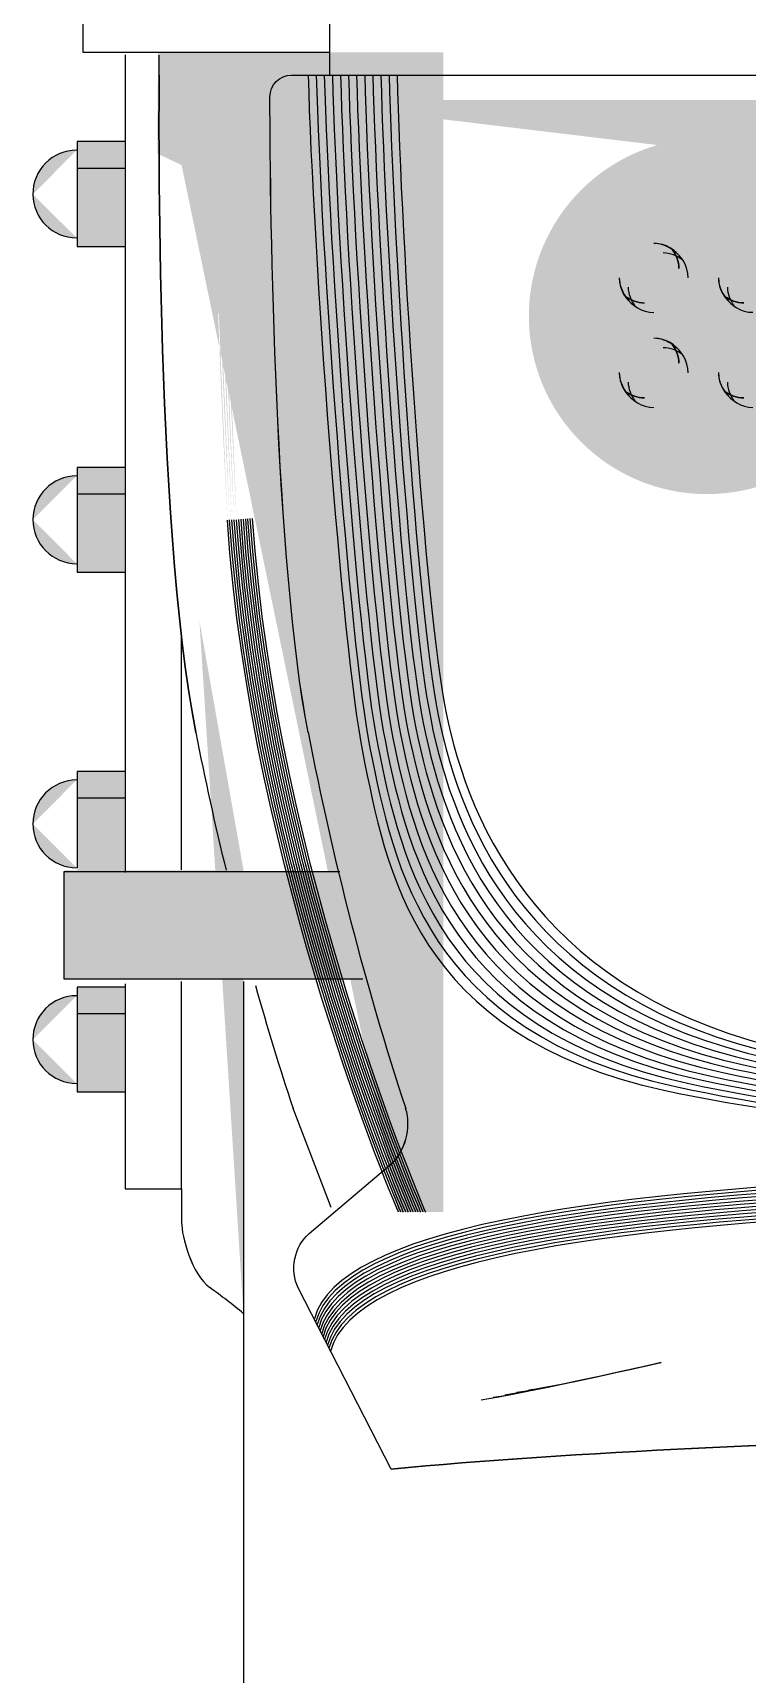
# Model space of a CAD drawing. Header units: millimetres. Extents: x 1111 to 1333, y -447 to -319.
# Drawn here: x 1289.219 to 1289.484, y -442.188 to -441.581 of the extents above; entities that cross this region are included whole.
import ezdxf

# ---------------------------------------------------------------- set-up
doc = ezdxf.new("R2010")
doc.units = ezdxf.units.MM

# ---------------------------------------------------------------- blocks, each defined once
blk = doc.blocks.new('scanne')
at = {"transparency": 33554559}
h = blk.add_hatch(color=256, dxfattribs=at)
h.paths.add_polyline_path([(-0.18593, 0.84173), (-0.20915, 0.85236), (-0.20879, 0.88648), (-0.10332, 0.88648), (-0.10332, 0.45721), (-0.11714, 0.45721)], flags=0)
h.paths.add_polyline_path([(-0.18593, 0.84173, 0.004624), (-0.18064, 0.71341)], flags=0)
h = blk.add_hatch(color=256, dxfattribs=at)
h.paths.add_polyline_path([(-0.18669, 0.84022), (-0.20914, 0.85067), (-0.20877, 0.88648), (-0.10326, 0.88648), (-0.10326, 0.4572), (-0.11804, 0.4572)], flags=0)
h.paths.add_polyline_path([(-0.18669, 0.84022, 0.004738), (-0.18149, 0.7134)], flags=0)
h = blk.add_hatch(color=256, dxfattribs=at)
h.paths.add_polyline_path([(-0.18752, 0.83871), (-0.20914, 0.84897), (-0.20877, 0.88647), (-0.1033, 0.88647), (-0.1033, 0.45725), (-0.11895, 0.45725)], flags=0)
h.paths.add_polyline_path([(-0.18752, 0.83871, 0.004764), (-0.18236, 0.71335)], flags=0)
h = blk.add_hatch(color=256, dxfattribs=at)
h.paths.add_polyline_path([(-0.20877, 0.88647), (-0.10325, 0.88647), (-0.10325, 0.45724), (-0.11986, 0.45724)], flags=0)
h.paths.add_polyline_path([(-0.18829, 0.8372, 0.004802), (-0.18318, 0.71325)], flags=0)
h.paths.add_polyline_path([(-0.18829, 0.8372), (-0.20913, 0.84728)], flags=0)
h = blk.add_hatch(color=256, dxfattribs=at)
h.paths.add_polyline_path([(-0.20877, 0.88647), (-0.10325, 0.88647), (-0.10325, 0.45724), (-0.10978, 0.45724)], flags=0)
h.paths.add_polyline_path([(-0.17962, 0.85371, 0.004196), (-0.17383, 0.71394)], flags=0)
h.paths.add_polyline_path([(-0.17962, 0.85371), (-0.20913, 0.86598)], flags=0)
h = blk.add_hatch(color=256, dxfattribs=at)
h.paths.add_polyline_path([(-0.18516, 0.84321), (-0.20911, 0.85406), (-0.20879, 0.88645), (-0.10327, 0.88645), (-0.10327, 0.45723), (-0.11618, 0.45723)], flags=0)
h.paths.add_polyline_path([(-0.18516, 0.84321, 0.004795), (-0.17977, 0.71347)], flags=0)
h = blk.add_hatch(color=256, dxfattribs=at)
h.paths.add_polyline_path([(0.31346, 0.87798), (0.12743, 0.87798)], flags=0)
h.paths.add_polyline_path([(0.11607, 0.87347), (0.08249, 0.84235)], flags=0)
h.paths.add_polyline_path([(0.07305, 0.84263), (0.0444, 0.87319)], flags=0)
h.paths.add_polyline_path([(0.03332, 0.87798), (-0.15327, 0.87798)], flags=0)
h.paths.add_polyline_path([(-0.16234, 0.86872), (0.03582, 0.86872), (0.06278, 0.84167)], flags=0)
h.paths.add_polyline_path([(0.06278, 0.84167, 0.289315), (0.0782, 0.83209)], flags=0)
h.paths.add_polyline_path([(0.0782, 0.83209, 0.246565), (0.09248, 0.83953)], flags=0)
h.paths.add_polyline_path([(0.09248, 0.83953), (0.12569, 0.86959), (0.30935, 0.86959)], flags=0)
h = blk.add_hatch(color=256, dxfattribs=at)
h.paths.add_polyline_path([(0.39795, 0.47913, 0.000349), (1.12273, 0.47786)], flags=0)
h.paths.add_polyline_path([(1.12273, 0.47786, 0.000349), (1.84762, 0.47913)], flags=0)
h.paths.add_polyline_path([(2.39887, 0.87798), (2.21234, 0.87798)], flags=0)
h.paths.add_polyline_path([(2.20121, 0.87319), (2.17242, 0.84262)], flags=0)
h.paths.add_polyline_path([(2.16316, 0.84235), (2.12949, 0.87346)], flags=0)
h.paths.add_polyline_path([(2.11823, 0.87798), (1.9321, 0.87798)], flags=0)
h.paths.add_polyline_path([(1.9321, 0.87798, 0.308153), (1.92508, 0.87319)], flags=0)
h.paths.add_polyline_path([(1.92508, 0.87319), (1.92435, 0.86698)], flags=0)
h.paths.add_polyline_path([(1.12273, 0.7356, 0.008432), (1.69269, 0.74719)], flags=0)
h.paths.add_polyline_path([(0.55296, 0.74719, 0.008436), (1.12273, 0.7356)], flags=0)
h.paths.add_polyline_path([(0.32121, 0.86698), (0.32053, 0.87319)], flags=0)
h.paths.add_polyline_path([(0.31346, 0.87798), (0.12743, 0.87798)], flags=0)
h.paths.add_polyline_path([(0.11607, 0.87346), (0.08249, 0.84235)], flags=0)
h.paths.add_polyline_path([(0.07305, 0.84262), (0.0444, 0.87319)], flags=0)
h.paths.add_polyline_path([(0.03332, 0.87798), (-0.15327, 0.87798)], flags=0)
h = blk.add_hatch(color=256, dxfattribs=at)
h.paths.add_polyline_path([(0.39795, 0.48392, 0.000473), (1.12269, 0.48219)], flags=0)
h.paths.add_polyline_path([(1.12269, 0.48219, 0.000474), (1.84762, 0.48392)], flags=0)
h.paths.add_polyline_path([(2.38988, 0.87798), (2.21234, 0.87798)], flags=0)
h.paths.add_polyline_path([(2.20121, 0.87319), (2.17238, 0.84262)], flags=0)
h.paths.add_polyline_path([(2.16311, 0.84235), (2.12949, 0.87346)], flags=0)
h.paths.add_polyline_path([(2.11823, 0.87798), (1.9321, 0.87798)], flags=0)
h.paths.add_polyline_path([(1.9321, 0.87798, 0.311468), (1.92508, 0.87319)], flags=0)
h.paths.add_polyline_path([(1.92508, 0.87319), (1.92435, 0.86698)], flags=0)
h.paths.add_polyline_path([(1.12269, 0.7356, 0.008432), (1.69269, 0.74719)], flags=0)
h.paths.add_polyline_path([(0.55296, 0.74719, 0.008436), (1.12269, 0.7356)], flags=0)
h.paths.add_polyline_path([(0.32117, 0.86698), (0.32048, 0.87319)], flags=0)
h.paths.add_polyline_path([(0.31346, 0.87798), (0.12743, 0.87798)], flags=0)
h.paths.add_polyline_path([(0.11607, 0.87346), (0.08249, 0.84235)], flags=0)
h.paths.add_polyline_path([(0.07305, 0.84262), (0.0444, 0.87319)], flags=0)
h.paths.add_polyline_path([(0.03332, 0.87798), (-0.14432, 0.87798)], flags=0)
h = blk.add_hatch(color=256, dxfattribs=at)
h.paths.add_polyline_path([(0.39793, 0.49337, 0.000697), (1.12272, 0.49081)], flags=0)
h.paths.add_polyline_path([(1.12272, 0.49081, 0.000698), (1.84765, 0.49337)], flags=0)
h.paths.add_polyline_path([(2.3719, 0.87798), (2.21232, 0.87798)], flags=0)
h.paths.add_polyline_path([(2.20124, 0.87319), (2.17241, 0.84262)], flags=0)
h.paths.add_polyline_path([(2.16315, 0.84235), (2.12948, 0.87346)], flags=0)
h.paths.add_polyline_path([(2.11821, 0.87798), (1.93209, 0.87798)], flags=0)
h.paths.add_polyline_path([(1.93209, 0.87798, 0.308153), (1.92506, 0.87319)], flags=0)
h.paths.add_polyline_path([(1.92506, 0.87319), (1.92433, 0.86698)], flags=0)
h.paths.add_polyline_path([(1.12272, 0.7356, 0.008433), (1.69268, 0.74719)], flags=0)
h.paths.add_polyline_path([(0.55294, 0.74719, 0.008435), (1.12272, 0.7356)], flags=0)
h.paths.add_polyline_path([(0.3212, 0.86698), (0.32052, 0.87319)], flags=0)
h.paths.add_polyline_path([(0.31345, 0.87798), (0.12741, 0.87798)], flags=0)
h.paths.add_polyline_path([(0.1161, 0.87346), (0.08248, 0.84235)], flags=0)
h.paths.add_polyline_path([(0.07304, 0.84262), (0.04439, 0.87319)], flags=0)
h.paths.add_polyline_path([(0.0333, 0.87798), (-0.12636, 0.87798)], flags=0)
for points in [[(-0.0716, 0.78881, 0.413927), (-0.00564, 0.72293), (-0.00564, 0.72293, 0.413954), (0.06023, 0.78881), (0.06023, 0.78881, 0.41433), (-0.00564, 0.85473), (-0.00564, 0.85473, 0.414303)], [(-0.00562, 0.72386, 0.413857), (0.05929, 0.78882), (0.05929, 0.78882, 0.414501), (-0.00562, 0.85383), (-0.00562, 0.85383, 0.414591), (-0.07068, 0.78882), (-0.07068, 0.78882, 0.413947)], [(-0.00562, 0.72474, 0.414024), (0.05833, 0.78879), (0.05833, 0.78879, 0.414677), (-0.00562, 0.85289), (-0.00562, 0.85289, 0.414502), (-0.06972, 0.78879), (-0.06972, 0.78879, 0.413848)], [(-0.00562, 0.72572, 0.414195), (0.05742, 0.78882), (0.05742, 0.78882, 0.414587), (-0.00562, 0.85195), (-0.00562, 0.85195, 0.414951), (-0.06881, 0.78882), (-0.06881, 0.78882, 0.414559)], [(-0.00562, 0.72662, 0.413945), (0.05651, 0.7888), (0.05651, 0.7888, 0.414495), (-0.00562, 0.85098), (-0.00562, 0.85098, 0.414741), (-0.06785, 0.7888), (-0.06785, 0.7888, 0.414191)], [(-0.0056, 0.72756, 0.4144), (0.05557, 0.78882), (0.05557, 0.78882, 0.414555), (-0.0056, 0.85004), (-0.0056, 0.85004, 0.41465), (-0.06691, 0.78882), (-0.06691, 0.78882, 0.414496)], [(-0.00562, 0.72849, 0.414018), (0.05464, 0.7888), (0.05464, 0.7888, 0.414586), (-0.00562, 0.84911), (-0.00562, 0.84911, 0.414556), (-0.06598, 0.7888), (-0.06598, 0.7888, 0.413989)], [(-0.00562, 0.72943, 0.41433), (0.05373, 0.78882), (0.05373, 0.78882, 0.414489), (-0.00562, 0.84817), (-0.00562, 0.84817, 0.414746), (-0.06507, 0.78882), (-0.06507, 0.78882, 0.414587)], [(-0.00562, 0.73036, 0.414096), (0.05277, 0.7888), (0.05277, 0.7888, 0.414519), (-0.00562, 0.84728), (-0.00562, 0.84728, 0.414782), (-0.06411, 0.7888), (-0.06411, 0.7888, 0.414358)], [(-0.00562, 0.73125, 0.413793), (0.0519, 0.78882), (0.0519, 0.78882, 0.414255), (-0.00562, 0.84635), (-0.00562, 0.84635, 0.414685), (-0.0632, 0.78882), (-0.0632, 0.78882, 0.414224)], [(-0.00562, 0.73218, 0.414147), (0.05094, 0.7888), (0.05094, 0.7888, 0.41445), (-0.00562, 0.84541), (-0.00562, 0.84541, 0.414887), (-0.06224, 0.7888), (-0.06224, 0.7888, 0.414585)], [(-0.06131, 0.78881, 0.414619), (-0.00561, 0.73311), (-0.00561, 0.73311, 0.414344), (0.05, 0.78881), (0.05, 0.78881, 0.414822), (-0.00561, 0.84446), (-0.00561, 0.84446, 0.415096)], [(-0.05863, 0.78872, 0.413905), (-0.00562, 0.73576), (-0.00562, 0.73576, 0.414515), (0.04748, 0.78872), (0.04748, 0.78872, 0.414304), (-0.00562, 0.84182), (-0.00562, 0.84182, 0.413693)]]:
    blk.add_hatch(color=256, dxfattribs=at).paths.add_polyline_path(points)
h = blk.add_hatch(color=256, dxfattribs=at)
h.paths.add_polyline_path([(-0.25517, 0.83387, 0.412072), (-0.23897, 0.81776)], flags=0)
h.paths.add_polyline_path([(-0.23897, 0.8502, 0.415486), (-0.25517, 0.83387)], flags=0)
h = blk.add_hatch(color=256, dxfattribs=at)
h.paths.add_polyline_path([(-0.02535, 0.81572, 0.414577), (-0.03813, 0.80299)], flags=0)
h.paths.add_polyline_path([(-0.02882, 0.79368, 0.41384), (-0.01605, 0.80646)], flags=0)
h = blk.add_hatch(color=256, dxfattribs=at)
h.paths.add_polyline_path([(-0.02535, 0.81571, 0.414577), (-0.03812, 0.80298)], flags=0)
h.paths.add_polyline_path([(-0.02193, 0.81229, 0.41384), (-0.0347, 0.79952)], flags=0)
h = blk.add_hatch(color=256, dxfattribs=at)
h.paths.add_polyline_path([(0.0148, 0.8123, 0.414437), (0.00203, 0.79949)], flags=0)
h.paths.add_polyline_path([(0.01129, 0.81573, 0.412635), (-0.00144, 0.803)], flags=0)
h = blk.add_hatch(color=256, dxfattribs=at)
h.paths.add_polyline_path([(0.00792, 0.79367, 0.413237), (0.02065, 0.80644)], flags=0)
h.paths.add_polyline_path([(0.0113, 0.8157, 0.412635), (-0.00143, 0.80298)], flags=0)
h = blk.add_hatch(color=256, dxfattribs=at)
h.paths.add_polyline_path([(-0.02885, 0.79365, 0.415036), (-0.01603, 0.80647)], flags=0)
h.paths.add_polyline_path([(-0.02534, 0.79018, 0.415322), (-0.01265, 0.80295)], flags=0)
h = blk.add_hatch(color=256, dxfattribs=at)
h.paths.add_polyline_path([(0.0113, 0.7902, 0.415181), (0.02407, 0.80298)], flags=0)
h.paths.add_polyline_path([(0.00792, 0.79367, 0.413237), (0.02065, 0.80644)], flags=0)
h = blk.add_hatch(color=256, dxfattribs=at)
h.paths.add_polyline_path([(-0.02535, 0.7806, 0.414577), (-0.03813, 0.76788)], flags=0)
h.paths.add_polyline_path([(-0.02882, 0.75852, 0.414437), (-0.01605, 0.77134)], flags=0)
h = blk.add_hatch(color=256, dxfattribs=at)
h.paths.add_polyline_path([(-0.02535, 0.78061, 0.414577), (-0.03812, 0.76788)], flags=0)
h.paths.add_polyline_path([(-0.02193, 0.77719, 0.4125), (-0.0347, 0.76441)], flags=0)
h = blk.add_hatch(color=256, dxfattribs=at)
h.paths.add_polyline_path([(0.01131, 0.7806, 0.412635), (-0.00142, 0.76788)], flags=0)
h.paths.add_polyline_path([(0.00793, 0.75852, 0.413832), (0.02066, 0.77134)], flags=0)
h = blk.add_hatch(color=256, dxfattribs=at)
h.paths.add_polyline_path([(0.01131, 0.78061, 0.412635), (-0.00141, 0.76788)], flags=0)
h.paths.add_polyline_path([(0.01478, 0.77719, 0.411894), (0.00205, 0.76441)], flags=0)
h = blk.add_hatch(color=256, dxfattribs=at)
h.paths.add_polyline_path([(-0.02885, 0.7585, 0.415629), (-0.01603, 0.77136)], flags=0)
h.paths.add_polyline_path([(-0.02534, 0.75503, 0.415911), (-0.01265, 0.76785)], flags=0)
h = blk.add_hatch(color=256, dxfattribs=at)
h.paths.add_polyline_path([(0.00795, 0.7585, 0.414421), (0.02067, 0.77136)], flags=0)
h.paths.add_polyline_path([(0.01132, 0.75503, 0.415777), (0.0241, 0.76785)], flags=0)
h = blk.add_hatch(color=256, dxfattribs=at)
h.paths.add_polyline_path([(-0.25517, 0.71351, 0.412331), (-0.23897, 0.69718)], flags=0)
h.paths.add_polyline_path([(-0.23897, 0.72966, 0.411494), (-0.25517, 0.71351)], flags=0)
h = blk.add_hatch(color=256, dxfattribs=at)
h.paths.add_polyline_path([(-0.25517, 0.60088, 0.413501), (-0.23897, 0.58464)], flags=0)
h.paths.add_polyline_path([(-0.23897, 0.61712, 0.413501), (-0.25517, 0.60088)], flags=0)
h = blk.add_hatch(color=256, dxfattribs=at)
h.paths.add_polyline_path([(-0.25517, 0.52104, 0.414086), (-0.23897, 0.50485)], flags=0)
h.paths.add_polyline_path([(-0.23897, 0.53728, 0.414557), (-0.25517, 0.52104)], flags=0)
h = blk.add_hatch(color=256, dxfattribs=at)
h.paths.add_polyline_path([(0.40179, 0.3774), (1.12274, 0.3774), (1.84384, 0.3774)], flags=0)
h.paths.add_polyline_path([(2.36818, 0.36212), (2.39674, 0.41773), (2.39665, 0.41777)], flags=0)
h.paths.add_polyline_path([(1.84384, 0.47224), (1.12274, 0.47224), (0.40179, 0.47224)], flags=0)
h.paths.add_polyline_path([(-0.15098, 0.41777), (-0.15111, 0.41773), (-0.12251, 0.36212)], flags=0)
h = blk.add_hatch(color=256, dxfattribs=at)
h.paths.add_polyline_path([(-0.15045, 0.41669), (-0.15054, 0.41664), (-0.12253, 0.36213)], flags=0)
h.paths.add_polyline_path([(0.40176, 0.37741), (1.12272, 0.37741), (1.84386, 0.37741)], flags=0)
h.paths.add_polyline_path([(2.3682, 0.36213), (2.39612, 0.41664), (2.39608, 0.41669)], flags=0)
h.paths.add_polyline_path([(1.84386, 0.47098), (1.12272, 0.47098), (0.40176, 0.47098)], flags=0)
h = blk.add_hatch(color=256, dxfattribs=at)
h.paths.add_polyline_path([(-0.14991, 0.41558), (-0.15005, 0.41558), (-0.12254, 0.36211)], flags=0)
h.paths.add_polyline_path([(0.4018, 0.37739), (1.12271, 0.37739), (1.84385, 0.37739)], flags=0)
h.paths.add_polyline_path([(2.36819, 0.36211), (2.39552, 0.41558), (2.39543, 0.41558)], flags=0)
h.paths.add_polyline_path([(1.84385, 0.46973), (1.12271, 0.46973), (0.4018, 0.46973)], flags=0)
h = blk.add_hatch(color=256, dxfattribs=at)
h.paths.add_polyline_path([(-0.14938, 0.4145), (-0.14947, 0.41446), (-0.12251, 0.36213)], flags=0)
h.paths.add_polyline_path([(0.40179, 0.37742), (1.1227, 0.37742), (1.84384, 0.37742)], flags=0)
h.paths.add_polyline_path([(2.36823, 0.36213), (2.39487, 0.41446), (2.39482, 0.4145)], flags=0)
h.paths.add_polyline_path([(1.84384, 0.46856), (1.1227, 0.46856), (0.40179, 0.46856)], flags=0)
h = blk.add_hatch(color=256, dxfattribs=at)
h.paths.add_polyline_path([(-0.14883, 0.4134), (-0.14892, 0.41335), (-0.1225, 0.36212)], flags=0)
h.paths.add_polyline_path([(0.40179, 0.3774), (1.12275, 0.3774), (1.84384, 0.3774)], flags=0)
h.paths.add_polyline_path([(2.36818, 0.36212), (2.39428, 0.41335), (2.39423, 0.4134)], flags=0)
h.paths.add_polyline_path([(1.84384, 0.46732), (1.12275, 0.46732), (0.40179, 0.46732)], flags=0)
h = blk.add_hatch(color=256, dxfattribs=at)
h.paths.add_polyline_path([(-0.14827, 0.41228), (-0.14836, 0.41228), (-0.12254, 0.3621)], flags=0)
h.paths.add_polyline_path([(0.4018, 0.37738), (1.12271, 0.37738), (1.84385, 0.37738)], flags=0)
h.paths.add_polyline_path([(2.36824, 0.3621), (2.39369, 0.41228), (2.39365, 0.41228)], flags=0)
h.paths.add_polyline_path([(1.84385, 0.46606), (1.12271, 0.46606), (0.4018, 0.46606)], flags=0)
h = blk.add_hatch(color=256, dxfattribs=at)
h.paths.add_polyline_path([(-0.14776, 0.41121), (-0.1478, 0.41121), (-0.12253, 0.36212)], flags=0)
h.paths.add_polyline_path([(0.40176, 0.3774), (1.12272, 0.3774), (1.84386, 0.3774)], flags=0)
h.paths.add_polyline_path([(2.3682, 0.36212), (2.39302, 0.41121), (2.39302, 0.41121)], flags=0)
h.paths.add_polyline_path([(1.84386, 0.46481), (1.12272, 0.46481), (0.40176, 0.46481)], flags=0)
h = blk.add_hatch(color=256, dxfattribs=at)
h.paths.add_polyline_path([(-0.1472, 0.41014), (-0.14725, 0.41014), (-0.12252, 0.36211)], flags=0)
h.paths.add_polyline_path([(0.40177, 0.37739), (1.12273, 0.37739), (1.84387, 0.37739)], flags=0)
h.paths.add_polyline_path([(2.36821, 0.36211), (2.39244, 0.41014), (2.39239, 0.41014)], flags=0)
h.paths.add_polyline_path([(1.84387, 0.46356), (1.12273, 0.46356), (0.40177, 0.46356)], flags=0)
h = blk.add_hatch(color=256, dxfattribs=at)
h.paths.add_polyline_path([(-0.14667, 0.40903), (-0.14671, 0.40903), (-0.12254, 0.36213)], flags=0)
h.paths.add_polyline_path([(0.4018, 0.37742), (1.12272, 0.37742), (1.84386, 0.37742)], flags=0)
h.paths.add_polyline_path([(2.3682, 0.36213), (2.39183, 0.40903), (2.39178, 0.40903)], flags=0)
h.paths.add_polyline_path([(1.84386, 0.46236), (1.12272, 0.46236), (0.4018, 0.46236)], flags=0)
h = blk.add_hatch(color=256, dxfattribs=at)
h.paths.add_polyline_path([(-0.14613, 0.40795), (-0.14618, 0.40795), (-0.1225, 0.36211)], flags=0)
h.paths.add_polyline_path([(0.4018, 0.37739), (1.12271, 0.37739), (1.84385, 0.37739)], flags=0)
h.paths.add_polyline_path([(2.36819, 0.36211), (2.39118, 0.40795), (2.39118, 0.40795)], flags=0)
h.paths.add_polyline_path([(1.84385, 0.4611), (1.12271, 0.4611), (0.4018, 0.4611)], flags=0)
at = {"lineweight": -3}
for points in [[(-0.15646, 0.97067), (-0.23666, 0.97067), (-0.23666, 0.88645), (-0.14551, 0.88645)], [(-0.14542, 0.89778), (-0.14542, 0.87825)], [(-0.14542, 0.89777), (-0.14542, 0.87829)], [(-0.22102, 0.88544), (-0.22102, 0.58289)], [(-0.20841, 0.878), (-0.20841, 0.88543)], [(-0.15952, 0.87801), (0.03331, 0.87801)], [(-0.22128, 0.85341), (-0.2388, 0.85341), (-0.2388, 0.81459), (-0.22128, 0.81459)], [(-0.22128, 0.84347), (-0.2388, 0.84347)], [(-0.22128, 0.73277), (-0.2388, 0.73277), (-0.2388, 0.69404), (-0.22128, 0.69404)], [(-0.22128, 0.72288), (-0.2388, 0.72288)], [(-0.20013, 0.58387), (-0.20013, 0.66996)], [(-0.22128, 0.62028), (-0.2388, 0.62028), (-0.2388, 0.58465)], [(-0.22128, 0.61035), (-0.2388, 0.61035)], [(-0.13308, 0.54343), (-0.24352, 0.54343), (-0.24352, 0.5833), (-0.14161, 0.5833)], [(-0.22102, 0.5417), (-0.22102, 0.46584), (-0.20012, 0.46584), (-0.20012, 0.54261)], [(-0.17723, 0.54259), (-0.17723, 0.03271)], [(-0.22128, 0.54044), (-0.2388, 0.54044), (-0.2388, 0.50167), (-0.22128, 0.50167)], [(-0.22128, 0.5306), (-0.2388, 0.5306)], [(-0.14471, 0.4589), (-0.15885, 0.49553)], [(-0.1529, 0.44924), (-0.12289, 0.47465)], [(-0.12252, 0.36211), (-0.15692, 0.42922)]]:
    blk.add_lwpolyline(points, dxfattribs=at)
for centre, radius, start, end in [((-0.23894, 0.83397), 0.01623, 90.11669, 180.36546), ((-0.23896, 0.83397), 0.01621, 180.3715, 269.9522), ((-0.2389, 0.71339), 0.01628, 90.28917, 179.54921), ((-0.23886, 0.7135), 0.01632, 179.94316, 269.57469), ((0.87374, 0.84292), 1.08869, 191.02315, 193.7741), ((0.96246, 0.84965), 1.13623, 190.90111, 198.15868), ((-0.23891, 0.60086), 0.01627, 90.25359, 179.90758), ((-0.23894, 0.60089), 0.01624, 179.98914, 269.84969), ((0.79918, 0.8132), 1.00933, 195.64241, 198.34507), ((-0.23897, 0.52109), 0.01621, 90.04703, 180.11414), ((-0.23898, 0.52106), 0.0162, 180.01247, 269.98753), ((-0.28924, 0.28775), 0.17302, 49.65244, 54.8877)]:
    blk.add_arc(centre, radius, start, end, dxfattribs=at)
for points in [[(-0.20841, 0.87801), (-0.20841, 0.87801), (-0.21033, 0.71356), (-0.19486, 0.63477)], [(-0.19486, 0.63476), (-0.21033, 0.71359), (-0.20841, 0.878), (-0.20841, 0.878)], [(-0.16742, 0.86997), (-0.16742, 0.8743), (-0.16381, 0.878), (-0.15952, 0.878)], [(-0.16741, 0.86998), (-0.16741, 0.87432), (-0.16381, 0.87801), (-0.15952, 0.87801)], [(-0.15327, 0.87798), (-0.15153, 0.81324), (-0.14095, 0.66658), (-0.13306, 0.62703)], [(-0.15029, 0.878), (-0.14856, 0.8134), (-0.13816, 0.66801), (-0.13031, 0.62846)], [(-0.14729, 0.87801), (-0.14556, 0.8136), (-0.13539, 0.66935), (-0.1275, 0.62984)], [(-0.14432, 0.87798), (-0.14264, 0.81379), (-0.1326, 0.67078), (-0.12471, 0.63127)], [(-0.14128, 0.87799), (-0.13963, 0.81394), (-0.12978, 0.67211), (-0.12189, 0.63265)], [(-0.13833, 0.878), (-0.1366, 0.81409), (-0.12697, 0.6735), (-0.11908, 0.63408)], [(-0.13536, 0.87802), (-0.13367, 0.81433), (-0.12422, 0.67488), (-0.11633, 0.63546)], [(-0.13234, 0.878), (-0.13069, 0.81449), (-0.12139, 0.67627), (-0.11354, 0.6369)], [(-0.12933, 0.87801), (-0.12769, 0.81469), (-0.11861, 0.6777), (-0.11072, 0.63828)], [(-0.12636, 0.87798), (-0.12477, 0.81489), (-0.11578, 0.67908), (-0.10793, 0.63971)], [(-0.12334, 0.87799), (-0.12175, 0.81508), (-0.11303, 0.68046), (-0.10514, 0.64113)], [(-0.12039, 0.878), (-0.11879, 0.81528), (-0.11021, 0.68184), (-0.10232, 0.64252)], [(-0.15327, 0.63476), (-0.16541, 0.69703), (-0.16742, 0.82435), (-0.16742, 0.86997)], [(-0.15327, 0.63477), (-0.1654, 0.69704), (-0.16741, 0.82437), (-0.16741, 0.86998)], [(-0.01842, 0.81339), (-0.02043, 0.81476), (-0.02275, 0.81572), (-0.02535, 0.81572)], [(-0.01495, 0.80992), (-0.01718, 0.81334), (-0.02093, 0.81571), (-0.02535, 0.81571)], [(-0.02193, 0.81229), (-0.01924, 0.81229), (-0.01696, 0.81129), (-0.01495, 0.80992)], [(-0.01605, 0.80646), (-0.01605, 0.80906), (-0.01705, 0.81134), (-0.01842, 0.81339)], [(-0.0184, 0.8134), (-0.01708, 0.81135), (-0.01603, 0.80902), (-0.01603, 0.80647)], [(-0.01265, 0.80295), (-0.01265, 0.80742), (-0.01498, 0.81107), (-0.0184, 0.8134)], [(-0.03813, 0.80299), (-0.03813, 0.80034), (-0.03712, 0.79806), (-0.0358, 0.79601)], [(-0.03812, 0.80298), (-0.03812, 0.79856), (-0.0358, 0.79486), (-0.03228, 0.79254)], [(-0.00144, 0.803), (-0.00144, 0.79857), (0.00098, 0.79488), (0.00445, 0.79255)], [(-0.00143, 0.80298), (-0.00143, 0.80033), (-0.00047, 0.79809), (0.00099, 0.79604)], [(-0.0358, 0.79601), (-0.03379, 0.79469), (-0.03147, 0.79368), (-0.02882, 0.79368)], [(-0.02885, 0.79365), (-0.03145, 0.79365), (-0.03378, 0.7947), (-0.03578, 0.79602)], [(-0.03578, 0.79602), (-0.0335, 0.7926), (-0.02976, 0.79018), (-0.02534, 0.79018)], [(-0.03228, 0.79254), (-0.0337, 0.79459), (-0.0347, 0.79687), (-0.0347, 0.79952)], [(0.00792, 0.79367), (0.00523, 0.79367), (0.003, 0.79467), (0.00099, 0.79604)], [(0.00099, 0.79604), (0.00323, 0.79262), (0.00692, 0.7902), (0.0113, 0.7902)], [(0.00099, 0.79604), (0.00299, 0.79467), (0.00523, 0.79367), (0.00792, 0.79367)], [(0.00445, 0.79255), (0.00303, 0.7946), (0.00203, 0.79689), (0.00203, 0.79949)], [(-0.01495, 0.77481), (-0.01718, 0.77819), (-0.02093, 0.78061), (-0.02535, 0.78061)], [(-0.01842, 0.77823), (-0.02043, 0.77965), (-0.02275, 0.7806), (-0.02535, 0.7806)], [(-0.01605, 0.77134), (-0.01605, 0.77394), (-0.01705, 0.77627), (-0.01842, 0.77823)], [(-0.0184, 0.77825), (-0.01708, 0.77624), (-0.01603, 0.77392), (-0.01603, 0.77136)], [(-0.01265, 0.76785), (-0.01265, 0.77227), (-0.01498, 0.77597), (-0.0184, 0.77825)], [(-0.02193, 0.77719), (-0.01924, 0.77719), (-0.01696, 0.77618), (-0.01495, 0.77481)], [(-0.03813, 0.76788), (-0.03813, 0.76518), (-0.03712, 0.7629), (-0.0358, 0.7609)], [(-0.03812, 0.76788), (-0.03812, 0.76341), (-0.0358, 0.75976), (-0.03228, 0.75743)], [(-0.00142, 0.76788), (-0.00142, 0.76518), (-0.00046, 0.7629), (0.00095, 0.7609)], [(-0.00141, 0.76788), (-0.00141, 0.76341), (0.00096, 0.75976), (0.00443, 0.75743)], [(-0.0358, 0.7609), (-0.03379, 0.75957), (-0.03147, 0.75852), (-0.02882, 0.75852)], [(-0.02885, 0.7585), (-0.03145, 0.7585), (-0.03378, 0.75959), (-0.03578, 0.76091)], [(-0.03578, 0.76091), (-0.0335, 0.75745), (-0.02976, 0.75503), (-0.02534, 0.75503)], [(-0.03228, 0.75743), (-0.0337, 0.75949), (-0.0347, 0.76172), (-0.0347, 0.76441)], [(0.00095, 0.7609), (0.00296, 0.75957), (0.00524, 0.75852), (0.00793, 0.75852)], [(0.00795, 0.7585), (0.00526, 0.7585), (0.00297, 0.75959), (0.00097, 0.76091)], [(0.00097, 0.76091), (0.00325, 0.75745), (0.00694, 0.75503), (0.01132, 0.75503)], [(0.00443, 0.75743), (0.00301, 0.75949), (0.00205, 0.76172), (0.00205, 0.76441)], [(-0.11986, 0.45724), (-0.11986, 0.45724), (-0.17456, 0.5837), (-0.18318, 0.71325)], [(-0.11895, 0.45725), (-0.11895, 0.45725), (-0.17369, 0.58379), (-0.18236, 0.71335)], [(-0.11804, 0.4572), (-0.11804, 0.4572), (-0.17283, 0.58384), (-0.18149, 0.7134)], [(-0.11714, 0.45721), (-0.11714, 0.45721), (-0.17202, 0.5839), (-0.18064, 0.71341)], [(-0.11618, 0.45723), (-0.11618, 0.45723), (-0.17115, 0.58391), (-0.17977, 0.71347)], [(-0.11526, 0.45724), (-0.11526, 0.45724), (-0.17028, 0.58397), (-0.17895, 0.71353)], [(-0.11437, 0.45725), (-0.11437, 0.45725), (-0.16943, 0.58407), (-0.1781, 0.71362)], [(-0.11341, 0.45721), (-0.11341, 0.45721), (-0.16857, 0.58412), (-0.17723, 0.71368)], [(-0.11256, 0.45722), (-0.11256, 0.45722), (-0.16771, 0.58418), (-0.17638, 0.71374)], [(-0.1116, 0.45723), (-0.1116, 0.45723), (-0.16685, 0.58423), (-0.17556, 0.71379)], [(-0.1107, 0.45724), (-0.1107, 0.45724), (-0.16599, 0.58433), (-0.17471, 0.71385)], [(-0.10978, 0.45724), (-0.10978, 0.45724), (-0.16516, 0.58438), (-0.17383, 0.71394)], [(-0.11072, 0.63828), (-0.10201, 0.59508), (-0.07897, 0.5329), (0.01327, 0.51274)], [(-0.10793, 0.63971), (-0.09927, 0.59646), (-0.07459, 0.53424), (0.01765, 0.51408)], [(-0.10514, 0.64113), (-0.09647, 0.59784), (-0.0702, 0.53557), (0.022, 0.51536)], [(-0.10232, 0.64252), (-0.09366, 0.59927), (-0.06587, 0.53687), (0.02637, 0.51666)], [(-0.12189, 0.63265), (-0.11322, 0.58945), (-0.09639, 0.52764), (-0.00415, 0.50752)], [(-0.11908, 0.63408), (-0.11041, 0.59083), (-0.09198, 0.52898), (0.00021, 0.50886)], [(-0.11633, 0.63546), (-0.10762, 0.59226), (-0.08764, 0.53031), (0.00456, 0.51015)], [(-0.11354, 0.6369), (-0.10483, 0.59365), (-0.0833, 0.53161), (0.0089, 0.51145)], [(-0.13306, 0.62703), (-0.12439, 0.58387), (-0.11385, 0.52243), (-0.02161, 0.50235)], [(-0.13031, 0.62846), (-0.1216, 0.58531), (-0.10946, 0.52372), (-0.01727, 0.50365)], [(-0.1275, 0.62984), (-0.11883, 0.58669), (-0.1051, 0.52501), (-0.0129, 0.50494)], [(-0.12471, 0.63127), (-0.11604, 0.58807), (-0.10071, 0.52635), (-0.00852, 0.50628)], [(0.0089, 0.51145), (0.1276, 0.48549), (0.31436, 0.49015), (0.39794, 0.49015)], [(-0.0129, 0.50494), (0.1058, 0.47894), (0.31437, 0.48231), (0.39794, 0.48231)], [(-0.00852, 0.50628), (0.11009, 0.48027), (0.31437, 0.48392), (0.39795, 0.48392)], [(-0.00415, 0.50752), (0.11451, 0.48156), (0.31436, 0.48544), (0.39794, 0.48544)], [(0.00021, 0.50886), (0.11891, 0.48286), (0.31439, 0.48705), (0.39796, 0.48705)], [(0.00456, 0.51015), (0.12326, 0.48419), (0.3144, 0.48857), (0.39797, 0.48857)], [(-0.02161, 0.50235), (0.09704, 0.4763), (0.31437, 0.47913), (0.39795, 0.47913)], [(-0.01727, 0.50365), (0.10143, 0.47765), (0.31438, 0.48075), (0.39795, 0.48075)], [(-0.12289, 0.47465), (-0.11746, 0.47917), (-0.11486, 0.48866), (-0.11719, 0.49555)], [(-0.12289, 0.47463), (-0.11742, 0.4792), (-0.11486, 0.48864), (-0.11719, 0.49553)], [(0.40179, 0.47224), (0.22702, 0.47174), (-0.13314, 0.48401), (-0.15098, 0.41777)], [(0.40176, 0.47098), (0.227, 0.47057), (-0.13257, 0.48293), (-0.15045, 0.41669)], [(0.4018, 0.46973), (0.22704, 0.46927), (-0.13203, 0.48177), (-0.14991, 0.41558)], [(0.40179, 0.46856), (0.22698, 0.46806), (-0.1315, 0.4807), (-0.14938, 0.4145)], [(0.40179, 0.46732), (0.22703, 0.46682), (-0.1309, 0.47959), (-0.14883, 0.4134)], [(0.4018, 0.46606), (0.22704, 0.46556), (-0.13034, 0.47847), (-0.14827, 0.41228)], [(0.40176, 0.46481), (0.227, 0.46431), (-0.12983, 0.4774), (-0.14776, 0.41121)], [(0.40177, 0.46356), (0.22701, 0.46306), (-0.12927, 0.47629), (-0.1472, 0.41014)], [(0.4018, 0.46236), (0.22699, 0.46181), (-0.12869, 0.47518), (-0.14667, 0.40903)], [(0.4018, 0.4611), (0.22703, 0.4606), (-0.1282, 0.47406), (-0.14613, 0.40795)], [(0.40178, 0.45985), (0.22702, 0.45935), (-0.12758, 0.47299), (-0.1456, 0.40684)], [(0.40179, 0.4586), (0.22702, 0.4581), (-0.12707, 0.47188), (-0.14504, 0.40577)], [(-0.20012, 0.46584), (-0.20012, 0.46584), (-0.20012, 0.45813), (-0.20012, 0.4533)], [(-0.20012, 0.46583), (-0.20012, 0.46583), (-0.20012, 0.45812), (-0.20012, 0.45333)], [(-0.20012, 0.45333), (-0.20012, 0.44845), (-0.19629, 0.43412), (-0.18972, 0.42929)], [(-0.20012, 0.4533), (-0.20012, 0.44846), (-0.19629, 0.43409), (-0.18972, 0.4293)], [(-0.15692, 0.4292), (-0.16021, 0.43559), (-0.15843, 0.44462), (-0.15291, 0.44927)], [(-0.15692, 0.42922), (-0.1602, 0.43556), (-0.15842, 0.44464), (-0.1529, 0.44924)], [(-0.02264, 0.40151), (-0.02264, 0.40151), (-0.07615, 0.38938), (-0.08928, 0.38764)], [(-0.02263, 0.40149), (-0.02263, 0.40149), (-0.07172, 0.39031), (-0.08486, 0.38858)], [(-0.02262, 0.40151), (-0.02262, 0.40151), (-0.06733, 0.39124), (-0.08047, 0.38951)], [(-0.02266, 0.40149), (-0.02266, 0.40149), (-0.06285, 0.39218), (-0.07603, 0.3904)], [(-0.02265, 0.40152), (-0.02265, 0.40152), (-0.05846, 0.39312), (-0.0716, 0.39134)], [(-0.12254, 0.36213), (0.01122, 0.37491), (0.22699, 0.37705), (0.4018, 0.37742)], [(-0.12254, 0.36211), (0.01121, 0.37489), (0.22704, 0.37703), (0.4018, 0.37739)], [(-0.12254, 0.3621), (0.01121, 0.37492), (0.22704, 0.37702), (0.4018, 0.37738)], [(0.40177, 0.37742), (0.227, 0.37706), (0.01123, 0.37491), (-0.12253, 0.36209)], [(-0.12253, 0.36213), (0.01118, 0.3749), (0.227, 0.37705), (0.40176, 0.37741)], [(-0.12253, 0.36212), (0.01122, 0.37489), (0.227, 0.37704), (0.40176, 0.3774)], [(-0.12252, 0.36211), (0.01123, 0.37488), (0.22701, 0.37702), (0.40177, 0.37739)], [(0.40177, 0.37739), (0.22701, 0.37703), (0.01123, 0.37489), (-0.12252, 0.36211)], [(-0.12251, 0.36213), (0.0112, 0.37491), (0.22698, 0.37705), (0.40179, 0.37742)], [(-0.12251, 0.36213), (0.01124, 0.37491), (0.22702, 0.37705), (0.40178, 0.37742)], [(-0.12251, 0.36212), (0.0112, 0.37489), (0.22702, 0.37703), (0.40179, 0.3774)], [(-0.12251, 0.36212), (0.0112, 0.37489), (0.22702, 0.37703), (0.40179, 0.3774)], [(-0.1225, 0.36212), (0.0112, 0.37489), (0.22703, 0.37704), (0.40179, 0.3774)], [(-0.1225, 0.36211), (0.01121, 0.37488), (0.22703, 0.37702), (0.4018, 0.37739)]]:
    blk.add_open_spline(points, degree=3, dxfattribs=at)
at = {"lineweight": -3, "transparency": 33554559}
for points in [[(-0.22128, 0.84347), (-0.2388, 0.84347), (-0.22142, 0.85342), (-0.2388, 0.85342)], [(-0.22128, 0.85341), (-0.2388, 0.85341), (-0.22128, 0.81459), (-0.2388, 0.81459)], [(-0.22128, 0.8146), (-0.2388, 0.8146), (-0.22142, 0.82505), (-0.2388, 0.82505)], [(-0.22128, 0.72288), (-0.2388, 0.72288), (-0.22142, 0.73278), (-0.2388, 0.73278)], [(-0.22128, 0.73277), (-0.2388, 0.73277), (-0.22128, 0.69404), (-0.2388, 0.69404)], [(-0.22128, 0.69405), (-0.2388, 0.69405), (-0.22142, 0.70454), (-0.2388, 0.70454)], [(-0.22128, 0.61035), (-0.2388, 0.61035), (-0.22142, 0.62029), (-0.2388, 0.62029)], [(-0.22128, 0.62028), (-0.2388, 0.62028), (-0.22128, 0.58155), (-0.2388, 0.58155)], [(-0.22128, 0.58157), (-0.2388, 0.58157), (-0.22142, 0.59192), (-0.2388, 0.59192)], [(-0.24354, 0.54344), (-0.21995, 0.54344), (-0.24354, 0.58372), (-0.21995, 0.58372)], [(-0.13308, 0.54343), (-0.24352, 0.54343), (-0.14161, 0.5833), (-0.24352, 0.5833)], [(-0.21995, 0.54344), (-0.18122, 0.54344), (-0.21995, 0.58372), (-0.18122, 0.58372)], [(-0.22128, 0.5306), (-0.2388, 0.5306), (-0.22142, 0.54045), (-0.2388, 0.54045)], [(-0.22128, 0.54044), (-0.2388, 0.54044), (-0.22128, 0.50167), (-0.2388, 0.50167)], [(-0.22128, 0.50169), (-0.2388, 0.50169), (-0.22142, 0.51209), (-0.2388, 0.51209)]]:
    blk.add_solid(points, dxfattribs=at)
at = {"transparency": 33554559}
blk.add_solid([(-0.17722, 0.41963), (-0.17722, 0.58391), (-0.19351, 0.67606)], dxfattribs=at)

msp = doc.modelspace()

# ---------------------------------------------------------------- block references
msp.add_blockref('scanne', (1289.47453, -442.47464))

doc.saveas('drawing.dxf')
